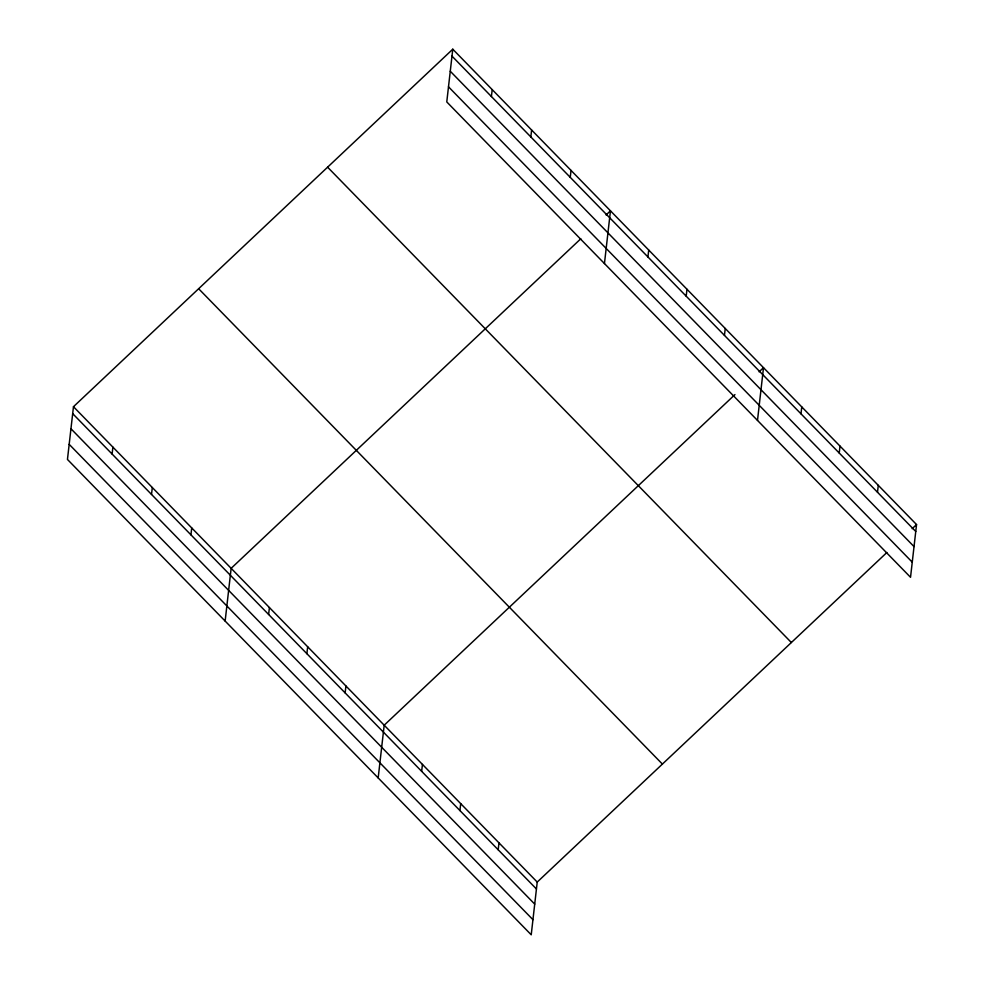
<?xml version="1.0" encoding="UTF-8"?>
<svg xmlns="http://www.w3.org/2000/svg" width="984" height="984" viewBox="0 0 984 984"><rect width="100%" height="100%" fill="white"/><g stroke="black" fill="none" stroke-linecap="round" stroke-linejoin="round"><path stroke-width="1.48" d="M452.775 49.2L446.773 101.93L910.532 577.288L916.547 524.558L452.775 49.2L73.468 406.712L67.453 459.442L531.225 934.8L537.227 882.07L886.891 552.491M112.102 454.042L112.889 447.117M151.511 494.448L152.311 487.523M190.933 534.853L191.72 527.928M225.139 621.064L231.142 568.334L580.806 238.768M268.62 614.471L269.407 607.546M306.873 653.684L307.672 646.771M345.138 692.908L345.925 685.983M378.176 777.938L384.191 725.196L734.95 394.596M491.41 96.53L492.197 89.605M421.656 771.333L422.443 764.42M530.831 136.936L531.618 130.011M459.922 810.558L460.709 803.633M570.253 177.341L571.04 170.417M498.187 849.77L498.974 842.845M604.447 263.552L610.461 210.822L606.07 214.955M647.927 256.959L648.714 250.034M686.192 296.172L686.98 289.259M724.445 335.396L725.245 328.471M757.495 420.426L763.498 367.684L759.107 371.829M800.976 413.821L801.763 406.909M839.229 453.046L840.016 446.121M877.494 492.258L878.281 485.333M912.156 528.691L916.547 524.558M451.988 56.125L915.76 531.471M450.266 71.242L914.038 546.6M448.495 86.813L912.254 562.172M327.598 167.182L791.37 642.527M198.633 288.73L662.404 764.088M73.468 406.712L537.227 882.07M72.681 413.637L536.44 888.982M70.959 428.753L534.718 904.111M69.175 444.325L532.947 919.683"/></g></svg>
